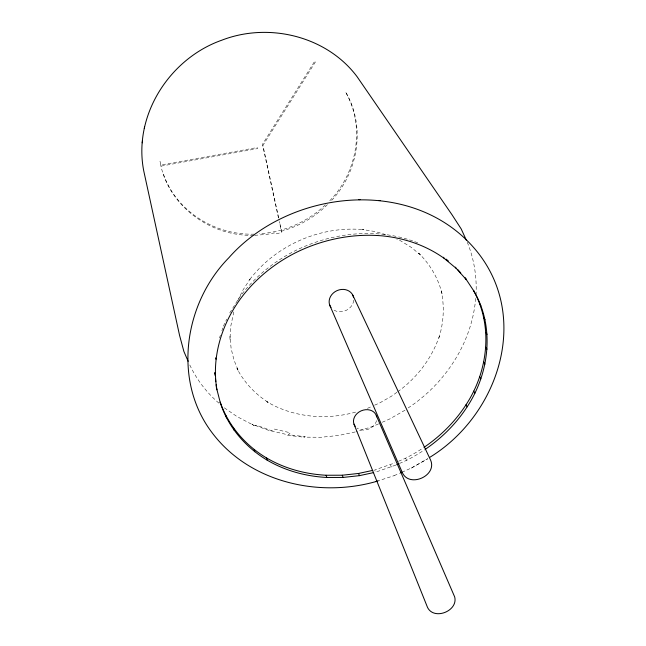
<?xml version="1.0" encoding="UTF-8"?>
<svg xmlns="http://www.w3.org/2000/svg" width="646" height="646" viewBox="0 0 646 646"><rect width="100%" height="100%" fill="white"/><g stroke="black" fill="none" stroke-linecap="round" stroke-linejoin="round"><path stroke-width="0.48" stroke-dasharray="3.23 2.42" d="M475.674 298.404C471.984 342.913 445.086 383.546 408.191 407.917M219.487 337.995L220.383 335.274M221.877 330.736L222.773 328.007M233.812 311.905L230.549 327.231L229.992 339.643L229.96 336.606L231.147 348.622L234.022 360.177L238.519 371.103L236.937 368.398C244.236 382.602 255.541 394.472 269.075 402.894L266.766 401.667C293.744 417.825 327.498 420.465 357.367 411.599M223.363 326.19L226.77 319.116M229.75 312.93L239.908 296.797A138.817 117.394 -23.4 0 1 294.382 251.132C321.264 237.671 351.707 231.373 381.705 234.143A138.817 117.394 -23.4 0 1 396.805 236.501M237.768 300.705L242.718 290.434L250.115 279.015L249.017 280.509C275.293 245.319 320.343 225.478 364.037 229.677L362.245 229.459L375.714 231.664L386.688 234.902M329.783 200.728C357.246 172.514 365.515 126.479 345.465 91.837C366.129 126.212 358.336 172.635 331.002 201.084M325.398 204.871C307.69 221.869 283.731 232.31 259.232 233.755M327.425 204.62C314.723 217.29 298.613 226.455 281.349 231.252L279.225 221.489M396.919 392.3L391.476 396.216L379.791 402.902L372.734 406.019M397.694 391.734C416.856 378.072 431.754 358.433 439.377 336.13L438.747 338.464C443.616 323.17 444.706 306.721 441.242 291.015L442.114 293.97C438.368 278.483 430.131 264.311 418.713 253.224L420.885 255.307L411.276 247.386L400.431 240.716L396.765 239.093M404.985 410.226L389.498 419.068L382.23 422.274M411.147 468.156L427.749 458.741L411.34 468.059L403.12 471.693M367.445 408.353L371.854 406.407M378.596 423.873L373.154 426.279L356.172 431.762M395.845 465.072L375.568 472.178L374.68 469.981L394.908 462.891M398.485 461.317L405.631 458.159A138.817 117.394 -23.4 0 0 423.275 447.848M399.43 463.489L406.592 460.332A139.173 117.588 -23.4 0 0 424.285 449.996M394.044 475.682L399.551 473.268M376.61 481.359L394.197 475.634M254.007 425.456L252.053 424.293L268.106 430.155L284.959 434.12L286.525 435.162L303.725 437.164L305.211 436.688L288.366 434.726L290.361 432.812L274.542 429.081L272.063 430.89L256.535 425.213L254.007 425.456L237.025 416.581L223.274 407.101M355.211 431.964L338.787 435.436L321.224 437.253L303.725 437.164M161.225 166.087L257.592 148.604L257.14 147.538L160.951 164.98M254.645 235.322L266.709 234.401L275.826 232.641L276.302 233.828L281.826 232.431L279.492 221.675M254.217 234.135C214.86 235.467 175.195 210.709 162.929 172.595M253.644 235.281C210.047 236.799 167.088 205.032 159.982 161.193L160.531 163.39M218.954 403.177C206.179 392.267 195.754 378.451 188.923 363.092M467.292 242.258C474.043 258.747 476.918 276.722 476.062 294.511M405.631 458.159L406.592 460.332M390.442 464.862L391.371 467.042M278.644 217.767L262.93 145.398L315.49 61.822L314.917 60.902L262.462 144.341L279.015 220.512M398.647 236.904A138.817 117.394 -23.4 0 1 413.795 241.321M414.708 241.652A138.817 117.394 -23.4 0 1 418.317 243.049M376.561 420.627A11.967 9.851 -22.8 0 1 368.519 429.122A11.967 9.851 -22.8 0 1 357.012 428.072M353.709 300.269A12.581 10.885 -24.3 0 1 346.522 310.217A12.581 10.885 -24.3 0 1 334.103 310.233"/><path stroke-width="0.97" d="M424.083 447.307A138.817 117.394 -23.4 0 0 466.008 404.776C488.085 371.361 493.487 325.931 473.397 290.304C494.981 326.06 489.644 372.831 467.131 406.835A139.173 117.588 -23.4 0 1 425.092 449.446M466.477 240.482L461.204 228.95L452.095 214.884L357.125 76.745C326.666 36.006 268.583 22.021 221.74 40.222C169.43 58.633 132.777 115.771 143.8 171.142L179.548 335.314L183.892 351.464L188.148 361.308M216.967 389.813C211.331 357.771 221.457 324.623 240.514 298.735A139.173 117.588 -23.4 0 1 295.149 252.966C322.096 239.464 352.619 233.141 382.69 235.911A139.173 117.588 -23.4 0 1 444.254 258.432L456.189 268.365L466.347 279.678L465.168 277.845L474.592 292.162M142.225 142.831L142.467 141.191M144.316 128.514L144.542 126.979M429.364 457.594C497.008 416.436 530.019 321.232 479.227 254.338C419.076 175.906 292.832 187.106 230.097 256.349L229.055 257.552C184.288 302.764 172.369 380.026 211.775 432.303C248.815 482.061 318.066 498.05 376.093 481.528L377.983 480.915M396.741 464.676L398.534 463.885M400.415 472.872L402.24 472.073M376.093 481.528L376.61 481.359M373.671 472.589L359.41 475.658L343.099 477.434L326.868 477.467A139.173 117.588 -23.4 0 1 267.242 460.202C245.375 447.177 227.65 426.635 220.173 402.119C228.321 425.601 245.31 445.36 266.604 457.982A138.817 117.394 -23.4 0 0 326.093 475.246L342.291 475.214L358.554 473.453L372.782 470.385M358.53 199.574L360.064 199.638M378.467 200.502L380.397 200.583M446.095 259.111L448.332 260.976M457.562 269.374L460.727 272.903M479.623 303.709L480.826 305.582M455.414 267.161L456.189 268.365M483.781 317.824L484.993 319.722M443.495 257.229L444.254 258.432M485.849 332.424L487.06 334.345M485.832 347.273L487.027 349.228M483.765 362.148L484.944 364.126M479.703 376.828L480.874 378.831M473.752 391.105L474.899 393.139M466.008 404.776L467.131 406.835M352.668 294.923L430.543 459.976C437.6 475.755 409.12 488.368 402.264 472.444L329.694 305.074M376.352 415.636L454.687 596.944C458.329 610.979 433.991 620.677 427.523 607.41L353.992 424.156M358.554 473.453L359.41 475.658M342.291 475.214L343.099 477.434M326.093 475.246L326.868 477.467M266.604 457.982L267.242 460.202M254.169 449.519L254.774 451.732M216.685 388.658L220.714 404.267M215.627 357.884L215.982 359.265M233.658 428.25L234.223 430.43M225.963 415.709L226.504 417.865M215.368 374.728L214.835 372.637L215.158 375.649M215.481 378.661L215.796 381.673M216.119 384.685L216.434 387.697M355.187 426.32A11.967 9.851 -22.8 0 1 361.098 410.88A11.967 9.851 -22.8 0 1 376.675 416.832M330.978 307.48A12.581 10.885 -24.3 0 1 337.067 290.611A12.581 10.885 -24.3 0 1 353.572 297.507"/></g></svg>
